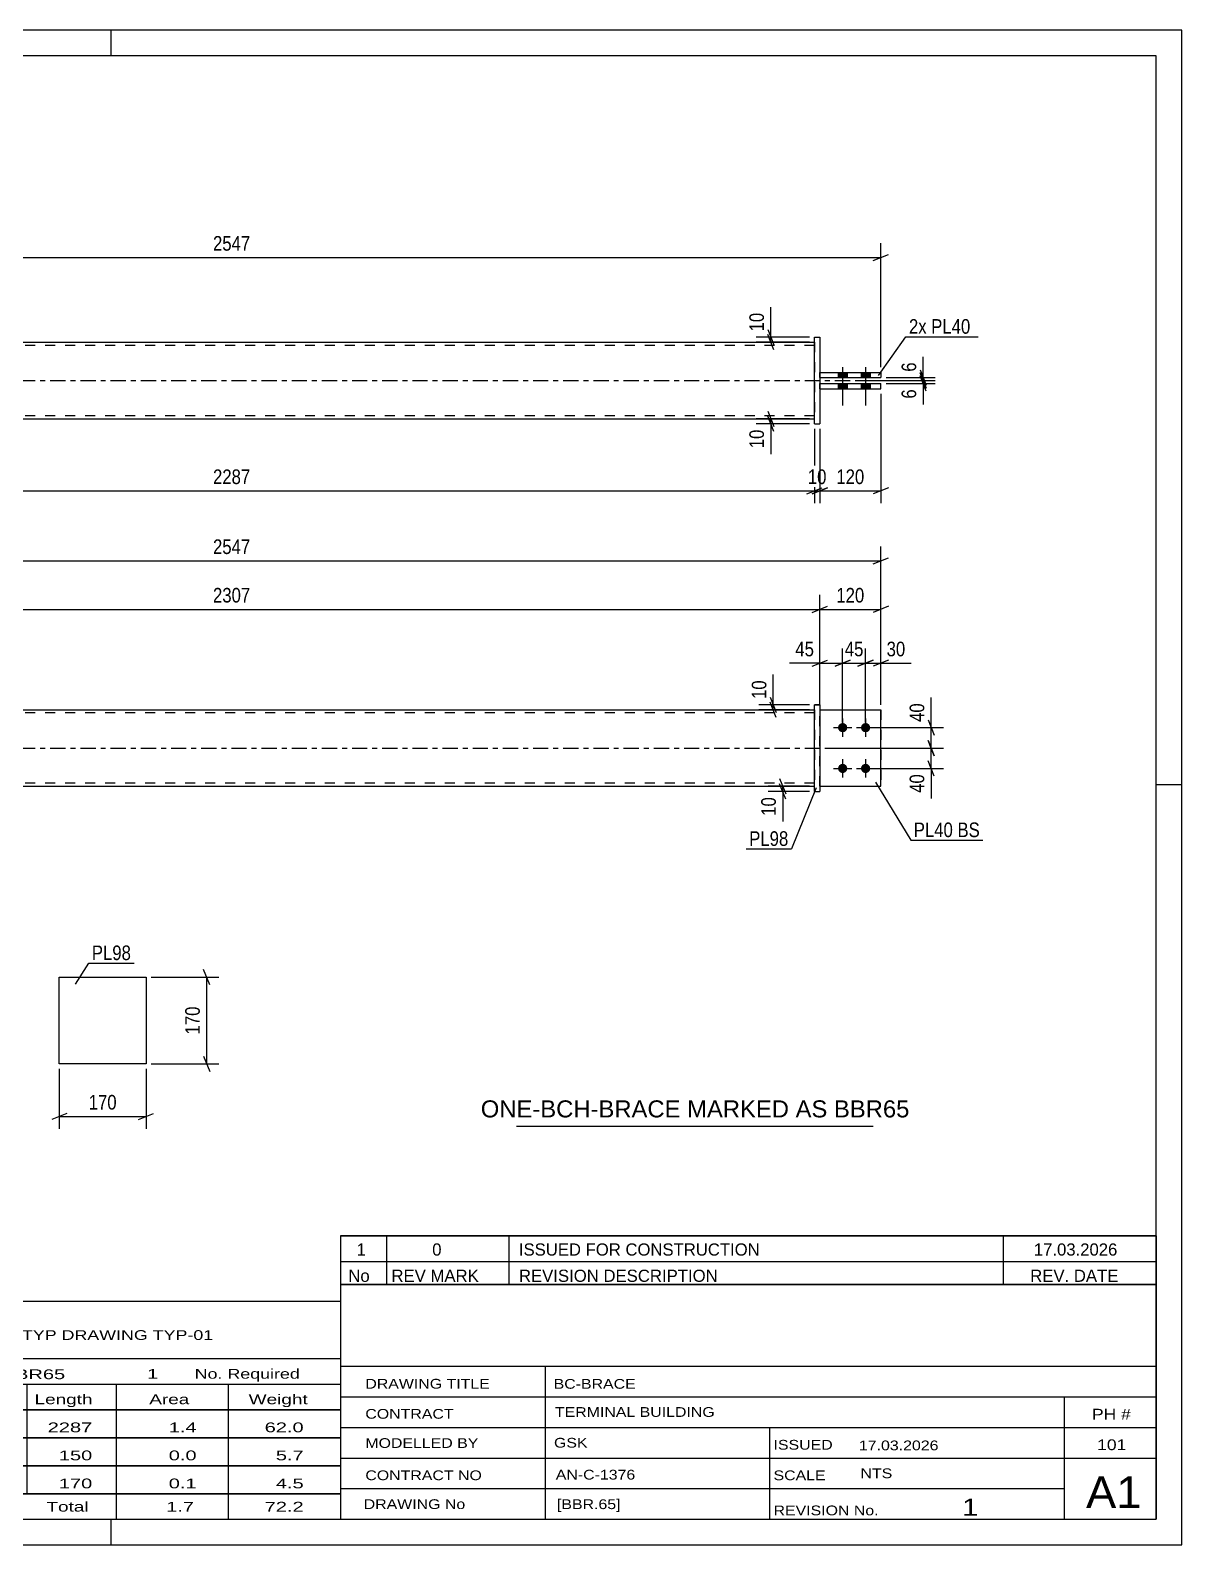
# Model space of a CAD drawing. Header units: millimetres. Extents: x 0 to 420, y 0 to 297.
# Drawn here: x 194.2 to 420, y 0 to 297 of the extents above; entities that cross this region are included whole.
import ezdxf

# ---------------------------------------------------------------- set-up
doc = ezdxf.new("R2010")
doc.units = ezdxf.units.MM
doc.linetypes.add('DXK_LINE_DOT2', pattern=[3.9198, 1.9599, -1.9599])
doc.linetypes.add('DXK_LINE_DOT3', pattern=[5.9187, 2.979, -0.9799, 0.9799, -0.9799])
doc.styles.add('Arial', font='ARIAL.TTF', dxfattribs={"height": 0.2})
doc.styles.add('Arial Narrow', font='ARIALN.TTF', dxfattribs={"height": 0.2})

# ---------------------------------------------------------------- blocks, each defined once
blk = doc.blocks.new('Unknown-580605817-1163')
at = {"color": 5, "linetype": 'Continuous'}
for p, q in [((420, 297), (0, 297)), ((210, 292), (210, 297)), ((420, 0), (420, 297)), ((415, 292), (5, 292)), ((415, 5), (415, 292)), ((420, 149), (415, 149)), ((5, 5), (415, 5)), ((210, 0), (210, 5)), ((0, 0), (420, 0))]:
    blk.add_line(p, q, dxfattribs=at)
blk = doc.blocks.new('Part-580605817-1823 - 1791')
at = {"color": 2, "linetype": 'Continuous'}
for p, q in [((349, 163.74), (361, 163.74)), ((361, 163.74), (361, 163.74)), ((361, 148.74), (361, 163.74)), ((349, 148.74), (361, 148.74))]:
    blk.add_line(p, q, dxfattribs=at)
at = {"color": 7, "linetype": 'DXK_LINE_DOT2'}
for p, q in [((349, 163.74), (361, 163.74)), ((349, 148.74), (349, 163.74)), ((361, 163.74), (361, 163.74)), ((349, 148.74), (349, 148.74)), ((349, 148.74), (361, 148.74))]:
    blk.add_line(p, q, dxfattribs=at)
blk = doc.blocks.new('Part-580605817-1803 - 1791')
at = {"color": 2, "linetype": 'Continuous'}
for p, q in [((349, 164.74), (348, 164.74)), ((348, 147.74), (348, 164.74)), ((349, 164.74), (349, 147.74)), ((348, 147.74), (348, 147.74)), ((348, 147.74), (349, 147.74))]:
    blk.add_line(p, q, dxfattribs=at)
at = {"color": 7, "linetype": 'DXK_LINE_DOT2'}
for p, q in [((348, 164.74), (348, 164.74)), ((348, 164.74), (349, 164.74)), ((349, 164.74), (349, 164.74)), ((348, 147.74), (349, 147.74))]:
    blk.add_line(p, q, dxfattribs=at)
blk = doc.blocks.new('Part-580605817-1828 - 1791')
at = {"color": 2, "linetype": 'Continuous'}
for p, q in [((119.31, 163.74), (348, 163.74)), ((119.31, 148.74), (348, 148.74))]:
    blk.add_line(p, q, dxfattribs=at)
at = {"color": 7, "linetype": 'DXK_LINE_DOT2'}
for p, q in [((119.31, 148.74), (119.31, 163.74)), ((348, 163.74), (348, 148.74)), ((348, 163.14), (119.31, 163.14)), ((348, 149.34), (119.31, 149.34))]:
    blk.add_line(p, q, dxfattribs=at)
at = {"color": 7, "linetype": 'DXK_LINE_DOT3'}
blk.add_line((109.31, 156.24), (358, 156.24), dxfattribs=at)
blk = doc.blocks.new('Bolt-580605817-1834 - 1791')
at = {"linetype": 'Continuous'}
for points in [[(353.5, 161.14), (353.69, 161.12), (353.87, 161.06), (354.03, 160.96), (354.17, 160.84), (354.28, 160.69), (354.36, 160.51), (354.39, 160.33), (354.39, 160.14), (354.36, 159.96), (354.28, 159.79), (354.17, 159.63), (354.03, 159.51), (353.87, 159.41), (353.69, 159.36), (353.5, 159.34), (353.31, 159.36), (353.13, 159.41), (352.97, 159.51), (352.83, 159.63), (352.72, 159.79), (352.64, 159.96), (352.6, 160.14), (352.6, 160.33), (352.64, 160.51), (352.72, 160.69), (352.83, 160.84), (352.97, 160.96), (353.13, 161.06), (353.31, 161.12)], [(358, 161.14), (358.19, 161.12), (358.37, 161.06), (358.53, 160.96), (358.67, 160.84), (358.78, 160.69), (358.86, 160.51), (358.89, 160.33), (358.89, 160.14), (358.86, 159.96), (358.78, 159.79), (358.67, 159.63), (358.53, 159.51), (358.37, 159.41), (358.19, 159.36), (358, 159.34), (357.81, 159.36), (357.63, 159.41), (357.47, 159.51), (357.33, 159.63), (357.22, 159.79), (357.14, 159.96), (357.1, 160.14), (357.1, 160.33), (357.14, 160.51), (357.22, 160.69), (357.33, 160.84), (357.47, 160.96), (357.63, 161.06), (357.81, 161.12)], [(353.5, 153.14), (353.69, 153.12), (353.87, 153.06), (354.03, 152.96), (354.17, 152.84), (354.28, 152.69), (354.36, 152.51), (354.39, 152.33), (354.39, 152.14), (354.36, 151.96), (354.28, 151.79), (354.17, 151.63), (354.03, 151.51), (353.87, 151.41), (353.69, 151.36), (353.5, 151.34), (353.31, 151.36), (353.13, 151.41), (352.97, 151.51), (352.83, 151.63), (352.72, 151.79), (352.64, 151.96), (352.6, 152.14), (352.6, 152.33), (352.64, 152.51), (352.72, 152.69), (352.83, 152.84), (352.97, 152.96), (353.13, 153.06), (353.31, 153.12)], [(358, 153.14), (358.19, 153.12), (358.37, 153.06), (358.53, 152.96), (358.67, 152.84), (358.78, 152.69), (358.86, 152.51), (358.89, 152.33), (358.89, 152.14), (358.86, 151.96), (358.78, 151.79), (358.67, 151.63), (358.53, 151.51), (358.37, 151.41), (358.19, 151.36), (358, 151.34), (357.81, 151.36), (357.63, 151.41), (357.47, 151.51), (357.33, 151.63), (357.22, 151.79), (357.14, 151.96), (357.1, 152.14), (357.1, 152.33), (357.14, 152.51), (357.22, 152.69), (357.33, 152.84), (357.47, 152.96), (357.63, 153.06), (357.81, 153.12)]]:
    blk.add_hatch(color=1, dxfattribs=at).paths.add_polyline_path(points)
at = {"color": 1, "linetype": 'Continuous'}
for p, q in [((353.5, 162.04), (353.5, 158.44)), ((358, 162.04), (358, 158.44)), ((351.7, 160.24), (355.3, 160.24)), ((356.2, 160.24), (359.8, 160.24)), ((351.7, 152.24), (355.3, 152.24)), ((353.5, 154.04), (353.5, 150.44)), ((356.2, 152.24), (359.8, 152.24)), ((358, 154.04), (358, 150.44))]:
    blk.add_line(p, q, dxfattribs=at)
blk = doc.blocks.new('Part-580605817-1839 - 1791')
at = {"color": 7, "linetype": 'DXK_LINE_DOT2'}
for p, q in [((349, 163.74), (361, 163.74)), ((349, 148.74), (349, 163.74)), ((349, 163.74), (361, 163.74)), ((361, 163.74), (361, 163.74)), ((361, 163.74), (361, 148.74)), ((349, 148.74), (349, 148.74)), ((349, 148.74), (361, 148.74)), ((349, 148.74), (361, 148.74))]:
    blk.add_line(p, q, dxfattribs=at)
blk = doc.blocks.new('Part-580605817-2138 - 2128')
at = {"color": 2, "linetype": 'Continuous'}
for p, q in [((119.31, 235.81), (348, 235.81)), ((119.31, 220.81), (348, 220.81))]:
    blk.add_line(p, q, dxfattribs=at)
at = {"color": 7, "linetype": 'DXK_LINE_DOT2'}
for p, q in [((119.31, 235.81), (119.31, 220.81)), ((348, 235.21), (119.31, 235.21)), ((348, 235.81), (348, 220.81)), ((348, 221.41), (119.31, 221.41))]:
    blk.add_line(p, q, dxfattribs=at)
at = {"color": 7, "linetype": 'DXK_LINE_DOT3'}
blk.add_line((109.31, 228.31), (358, 228.31), dxfattribs=at)
blk = doc.blocks.new('Part-580605817-2139 - 2128')
at = {"color": 2, "linetype": 'Continuous'}
for p, q in [((348, 236.81), (348, 236.81)), ((348, 219.81), (348, 236.81)), ((348, 236.81), (349, 236.81)), ((349, 236.81), (349, 236.81)), ((349, 236.81), (349, 219.81)), ((348, 219.81), (349, 219.81)), ((348, 219.81), (348, 219.81)), ((349, 219.81), (349, 219.81))]:
    blk.add_line(p, q, dxfattribs=at)
at = {"color": 7, "linetype": 'DXK_LINE_DOT2'}
for p, q in [((348, 236.81), (348, 236.81)), ((348, 236.81), (349, 236.81)), ((348, 219.81), (349, 219.81))]:
    blk.add_line(p, q, dxfattribs=at)
blk = doc.blocks.new('Bolt-580605817-2133 - 2128')
at = {"linetype": 'Continuous'}
for points in [[(354.4, 229.91), (352.6, 229.91), (352.6, 228.91), (354.4, 228.91)], [(354.4, 229.91), (352.6, 229.91), (352.6, 228.91), (354.4, 228.91)], [(358.9, 229.91), (357.1, 229.91), (357.1, 228.91), (358.9, 228.91)], [(358.9, 229.91), (357.1, 229.91), (357.1, 228.91), (358.9, 228.91)], [(354.4, 227.71), (352.6, 227.71), (352.6, 226.71), (354.4, 226.71)], [(354.4, 227.71), (352.6, 227.71), (352.6, 226.71), (354.4, 226.71)], [(358.9, 227.71), (357.1, 227.71), (357.1, 226.71), (358.9, 226.71)], [(358.9, 227.71), (357.1, 227.71), (357.1, 226.71), (358.9, 226.71)]]:
    blk.add_hatch(color=1, dxfattribs=at).paths.add_polyline_path(points)
at = {"color": 1, "linetype": 'Continuous'}
for p, q in [((352.6, 229.91), (352.6, 228.91)), ((352.6, 229.91), (352.6, 228.91)), ((353.5, 230.91), (353.5, 223.41)), ((353.5, 230.91), (353.5, 223.41)), ((354.4, 229.91), (354.4, 228.91)), ((354.4, 229.91), (354.4, 228.91)), ((357.1, 229.91), (357.1, 228.91)), ((357.1, 229.91), (357.1, 228.91)), ((358, 230.91), (358, 223.41)), ((358, 230.91), (358, 223.41)), ((358.9, 229.91), (358.9, 228.91)), ((358.9, 229.91), (358.9, 228.91)), ((352.6, 227.71), (352.6, 226.71)), ((352.6, 227.71), (352.6, 226.71)), ((354.4, 227.71), (354.4, 226.71)), ((354.4, 227.71), (354.4, 226.71)), ((357.1, 227.71), (357.1, 226.71)), ((357.1, 227.71), (357.1, 226.71)), ((358.9, 227.71), (358.9, 226.71)), ((358.9, 227.71), (358.9, 226.71))]:
    blk.add_line(p, q, dxfattribs=at)
blk = doc.blocks.new('Part-580605817-2155 - 2128')
at = {"color": 2, "linetype": 'Continuous'}
for p, q in [((349, 229.91), (361, 229.91)), ((349, 228.91), (361, 228.91)), ((361, 229.91), (361, 228.91))]:
    blk.add_line(p, q, dxfattribs=at)
at = {"color": 7, "linetype": 'DXK_LINE_DOT2'}
for p, q in [((349, 228.91), (349, 229.91)), ((349, 229.91), (361, 229.91)), ((349, 228.91), (361, 228.91)), ((361, 229.91), (361, 229.91))]:
    blk.add_line(p, q, dxfattribs=at)
blk = doc.blocks.new('Part-580605817-2160 - 2128')
at = {"color": 2, "linetype": 'Continuous'}
for p, q in [((349, 227.71), (361, 227.71)), ((349, 226.71), (361, 226.71)), ((361, 226.71), (361, 227.71))]:
    blk.add_line(p, q, dxfattribs=at)
at = {"color": 7, "linetype": 'DXK_LINE_DOT2'}
for p, q in [((349, 226.71), (349, 227.71)), ((349, 227.71), (361, 227.71)), ((349, 226.71), (361, 226.71))]:
    blk.add_line(p, q, dxfattribs=at)
blk = doc.blocks.new('Part-580605817-1390 - 1374')
at = {"color": 2, "linetype": 'Continuous'}
for p, q in [((199.86, 94.31), (199.86, 111.31)), ((199.86, 111.31), (216.86, 111.31)), ((216.86, 111.31), (216.86, 94.31)), ((216.86, 94.31), (199.86, 94.31))]:
    blk.add_line(p, q, dxfattribs=at)
blk = doc.blocks.new('StraightDimension-580605817-1926 - 1791')
at = {"color": 7, "linetype": 'Continuous'}
for p, q in [((370.25, 157.74), (371.45, 154.74)), ((350, 156.24), (373.25, 156.24)), ((370.85, 152.24), (370.85, 156.24)), ((359, 152.24), (373.25, 152.24)), ((371.45, 150.74), (370.25, 153.74))]:
    blk.add_line(p, q, dxfattribs=at)
at = {"color": 0}
blk.add_wipeout([(370.1, 151.71), (365.9, 151.71), (365.9, 146.85), (370.1, 146.85)], dxfattribs=at)
at = {"color": 7, "linetype": 'Continuous'}
blk.add_line((370.85, 152.24), (370.85, 146.33), dxfattribs=at)
blk.add_line((370.85, 152.24), (370.85, 146.33), dxfattribs=at)
at = {"color": 3, "style": 'Arial Narrow'}
blk.add_text('40', height=2.863, rotation=90.0002, dxfattribs=at).set_placement((369.5, 147.45))
blk = doc.blocks.new('StraightDimension-580605817-1951 - 1791')
at = {"color": 7, "linetype": 'Continuous'}
for p, q in [((118.31, 157.24), (118.31, 186.28)), ((349, 164.74), (349, 186.28)), ((119.81, 184.03), (116.81, 182.83)), ((118.31, 183.43), (349, 183.43)), ((347.5, 182.83), (350.5, 184.03))]:
    blk.add_line(p, q, dxfattribs=at)
at = {"color": 0}
blk.add_wipeout([(237.91, 184.18), (237.91, 188.38), (229.4, 188.38), (229.4, 184.18)], dxfattribs=at)
at = {"color": 3, "style": 'Arial Narrow'}
blk.add_text('2307', height=2.863, dxfattribs=at).set_placement((230, 184.78))
blk = doc.blocks.new('StraightDimension-580605817-1867 - 1791')
at = {"color": 7, "linetype": 'Continuous'}
for p, q in [((353.5, 161.24), (353.5, 175.73)), ((358, 161.24), (358, 175.73)), ((352, 172.28), (355, 173.48)), ((353.5, 172.88), (358, 172.88)), ((359.5, 173.48), (356.5, 172.28))]:
    blk.add_line(p, q, dxfattribs=at)
at = {"color": 0}
blk.add_wipeout([(358.18, 173.63), (358.18, 177.83), (353.32, 177.83), (353.32, 173.63)], dxfattribs=at)
at = {"color": 3, "style": 'Arial Narrow'}
blk.add_text('45', height=2.863, dxfattribs=at).set_placement((353.92, 174.23))
blk = doc.blocks.new('StraightDimension-580605817-1897 - 1791')
at = {"color": 7, "linetype": 'Continuous'}
for p, q in [((107.81, 193.54), (104.81, 192.34)), ((106.31, 164.74), (106.31, 195.79)), ((359.5, 192.34), (362.5, 193.54)), ((361, 164.74), (361, 195.79)), ((106.31, 192.94), (361, 192.94))]:
    blk.add_line(p, q, dxfattribs=at)
at = {"color": 0}
blk.add_wipeout([(237.91, 193.69), (237.91, 197.89), (229.4, 197.89), (229.4, 193.69)], dxfattribs=at)
at = {"color": 3, "style": 'Arial Narrow'}
blk.add_text('2547', height=2.863, dxfattribs=at).set_placement((230, 194.29))
blk = doc.blocks.new('StraightDimension-580605817-1851 - 1791')
at = {"color": 7, "linetype": 'Continuous'}
for p, q in [((349, 164.74), (349, 175.73)), ((353.5, 161.24), (353.5, 175.73)), ((347.5, 172.28), (350.5, 173.48)), ((349, 172.88), (353.5, 172.88)), ((355, 173.48), (352, 172.28))]:
    blk.add_line(p, q, dxfattribs=at)
at = {"color": 0}
blk.add_wipeout([(348.47, 173.63), (348.47, 177.83), (343.62, 177.83), (343.62, 173.63)], dxfattribs=at)
at = {"color": 7, "linetype": 'Continuous'}
blk.add_line((349, 172.88), (343.09, 172.88), dxfattribs=at)
blk.add_line((349, 172.88), (343.09, 172.88), dxfattribs=at)
at = {"color": 3, "style": 'Arial Narrow'}
blk.add_text('45', height=2.863, dxfattribs=at).set_placement((344.22, 174.23))
blk = doc.blocks.new('StraightDimension-580605817-1880 - 1791')
at = {"color": 7, "linetype": 'Continuous'}
for p, q in [((358, 161.24), (358, 175.73)), ((361, 164.74), (361, 175.73)), ((356.5, 172.28), (359.5, 173.48)), ((358, 172.88), (361, 172.88)), ((362.5, 173.48), (359.5, 172.28))]:
    blk.add_line(p, q, dxfattribs=at)
at = {"color": 0}
blk.add_wipeout([(366.38, 173.63), (366.38, 177.83), (361.52, 177.83), (361.52, 173.63)], dxfattribs=at)
at = {"color": 7, "linetype": 'Continuous'}
blk.add_line((361, 172.88), (366.91, 172.88), dxfattribs=at)
blk.add_line((361, 172.88), (366.91, 172.88), dxfattribs=at)
at = {"color": 3, "style": 'Arial Narrow'}
blk.add_text('30', height=2.863, dxfattribs=at).set_placement((362.12, 174.23))
blk = doc.blocks.new('StraightDimension-580605817-1917 - 1791')
at = {"color": 7, "linetype": 'Continuous'}
for p, q in [((370.25, 161.74), (371.45, 158.74)), ((359, 160.24), (373.25, 160.24)), ((371.45, 154.74), (370.25, 157.74)), ((370.85, 156.24), (370.85, 160.24)), ((350, 156.24), (373.25, 156.24))]:
    blk.add_line(p, q, dxfattribs=at)
at = {"color": 0}
blk.add_wipeout([(370.1, 165.62), (365.9, 165.62), (365.9, 160.76), (370.1, 160.76)], dxfattribs=at)
at = {"color": 7, "linetype": 'Continuous'}
blk.add_line((370.85, 160.24), (370.85, 166.14), dxfattribs=at)
blk.add_line((370.85, 160.24), (370.85, 166.14), dxfattribs=at)
at = {"color": 3, "style": 'Arial Narrow'}
blk.add_text('40', height=2.863, rotation=90.0002, dxfattribs=at).set_placement((369.5, 161.36))
blk = doc.blocks.new('StraightDimension-580605817-1966 - 1791')
at = {"color": 7, "linetype": 'Continuous'}
for p, q in [((349, 164.74), (349, 186.28)), ((361, 164.74), (361, 186.28)), ((347.5, 182.83), (350.5, 184.03)), ((349, 183.43), (361, 183.43)), ((362.5, 184.03), (359.5, 182.83))]:
    blk.add_line(p, q, dxfattribs=at)
at = {"color": 0}
blk.add_wipeout([(358.34, 184.18), (358.34, 188.38), (351.66, 188.38), (351.66, 184.18)], dxfattribs=at)
at = {"color": 3, "style": 'Arial Narrow'}
blk.add_text('120', height=2.863, dxfattribs=at).set_placement((352.26, 184.78))
blk = doc.blocks.new('StraightDimension-580605817-2080 - 1791')
at = {"color": 7, "linetype": 'Continuous'}
for p, q in [((347, 148.74), (338.89, 148.74)), ((341.14, 150.24), (342.34, 147.24)), ((342.34, 146.24), (341.14, 149.24)), ((341.74, 147.74), (341.74, 148.74)), ((347, 147.74), (338.89, 147.74))]:
    blk.add_line(p, q, dxfattribs=at)
at = {"color": 0}
blk.add_wipeout([(340.99, 147.21), (336.79, 147.21), (336.79, 142.35), (340.99, 142.35)], dxfattribs=at)
at = {"color": 7, "linetype": 'Continuous'}
blk.add_line((341.74, 147.74), (341.74, 141.83), dxfattribs=at)
blk.add_line((341.74, 147.74), (341.74, 141.83), dxfattribs=at)
at = {"color": 3, "style": 'Arial Narrow'}
blk.add_text('10', height=2.863, rotation=90.0002, dxfattribs=at).set_placement((340.39, 142.95))
blk = doc.blocks.new('StraightDimension-580605817-2089 - 1791')
at = {"color": 7, "linetype": 'Continuous'}
for p, q in [((347, 164.74), (337.03, 164.74)), ((347, 163.74), (337.03, 163.74)), ((339.28, 166.24), (340.48, 163.24)), ((340.48, 162.24), (339.28, 165.24)), ((339.88, 163.74), (339.88, 164.74))]:
    blk.add_line(p, q, dxfattribs=at)
at = {"color": 0}
blk.add_wipeout([(339.13, 170.12), (334.93, 170.12), (334.93, 165.26), (339.13, 165.26)], dxfattribs=at)
at = {"color": 7, "linetype": 'Continuous'}
blk.add_line((339.88, 164.74), (339.88, 170.64), dxfattribs=at)
blk.add_line((339.88, 164.74), (339.88, 170.64), dxfattribs=at)
at = {"color": 3, "style": 'Arial Narrow'}
blk.add_text('10', height=2.863, rotation=90.0002, dxfattribs=at).set_placement((338.53, 165.86))
blk = doc.blocks.new('StraightDimension-580605817-2196 - 2128')
at = {"color": 7, "linetype": 'Continuous'}
for p, q in [((119.31, 218.81), (119.31, 204.26)), ((348, 218.81), (348, 204.26)), ((120.81, 207.26), (117.81, 206.06)), ((119.31, 206.66), (348, 206.66)), ((346.5, 206.06), (349.5, 207.26))]:
    blk.add_line(p, q, dxfattribs=at)
at = {"color": 0}
blk.add_wipeout([(237.91, 207.41), (237.91, 211.61), (229.4, 211.61), (229.4, 207.41)], dxfattribs=at)
at = {"color": 3, "style": 'Arial Narrow'}
blk.add_text('2287', height=2.863, dxfattribs=at).set_placement((230, 208.01))
blk = doc.blocks.new('StraightDimension-580605817-2264 - 2128')
at = {"color": 7, "linetype": 'Continuous'}
for p, q in [((368.67, 229.81), (369.87, 226.81)), ((369.87, 226.21), (368.67, 229.21)), ((356.75, 228.31), (371.67, 228.31)), ((362, 227.71), (371.67, 227.71)), ((369.27, 227.71), (369.27, 228.31))]:
    blk.add_line(p, q, dxfattribs=at)
at = {"color": 0}
blk.add_wipeout([(368.52, 227.19), (364.32, 227.19), (364.32, 224.16), (368.52, 224.16)], dxfattribs=at)
at = {"color": 7, "linetype": 'Continuous'}
blk.add_line((369.27, 227.71), (369.27, 223.63), dxfattribs=at)
blk.add_line((369.27, 227.71), (369.27, 223.63), dxfattribs=at)
at = {"color": 3, "style": 'Arial Narrow'}
blk.add_text('6', height=2.86, rotation=90.0002, dxfattribs=at).set_placement((367.92, 224.76))
blk = doc.blocks.new('StraightDimension-580605817-2185 - 2128')
at = {"color": 7, "linetype": 'Continuous'}
for p, q in [((107.81, 253.03), (104.81, 251.83)), ((106.31, 230.91), (106.31, 255.28)), ((359.5, 251.83), (362.5, 253.03)), ((361, 230.91), (361, 255.28)), ((106.31, 252.43), (361, 252.43))]:
    blk.add_line(p, q, dxfattribs=at)
at = {"color": 0}
blk.add_wipeout([(237.91, 253.18), (237.91, 257.38), (229.4, 257.38), (229.4, 253.18)], dxfattribs=at)
at = {"color": 3, "style": 'Arial Narrow'}
blk.add_text('2547', height=2.863, dxfattribs=at).set_placement((230, 253.78))
blk = doc.blocks.new('StraightDimension-580605817-2223 - 2128')
at = {"color": 7, "linetype": 'Continuous'}
for p, q in [((348, 218.81), (348, 204.26)), ((349, 218.81), (349, 204.26)), ((346.5, 206.06), (349.5, 207.26)), ((350.5, 207.26), (347.5, 206.06)), ((348, 206.66), (349, 206.66))]:
    blk.add_line(p, q, dxfattribs=at)
at = {"color": 0}
blk.add_wipeout([(350.93, 207.41), (350.93, 211.61), (346.07, 211.61), (346.07, 207.41)], dxfattribs=at)
at = {"color": 3, "style": 'Arial Narrow'}
blk.add_text('10', height=2.863, dxfattribs=at).set_placement((346.67, 208.01))
blk = doc.blocks.new('StraightDimension-580605817-2232 - 2128')
at = {"color": 7, "linetype": 'Continuous'}
for p, q in [((361, 225.71), (361, 204.26)), ((349, 218.81), (349, 204.26)), ((347.5, 206.06), (350.5, 207.26)), ((349, 206.66), (361, 206.66)), ((362.5, 207.26), (359.5, 206.06))]:
    blk.add_line(p, q, dxfattribs=at)
at = {"color": 0}
blk.add_wipeout([(358.34, 207.41), (358.34, 211.61), (351.66, 211.61), (351.66, 207.41)], dxfattribs=at)
at = {"color": 3, "style": 'Arial Narrow'}
blk.add_text('120', height=2.863, dxfattribs=at).set_placement((352.26, 208.01))
blk = doc.blocks.new('StraightDimension-580605817-2243 - 2128')
at = {"color": 7, "linetype": 'Continuous'}
for p, q in [((347, 220.81), (336.56, 220.81)), ((347, 219.81), (336.56, 219.81)), ((338.81, 222.31), (340.01, 219.31)), ((340.01, 218.31), (338.81, 221.31)), ((339.41, 219.81), (339.41, 220.81))]:
    blk.add_line(p, q, dxfattribs=at)
at = {"color": 0}
blk.add_wipeout([(338.66, 219.29), (334.46, 219.29), (334.46, 214.43), (338.66, 214.43)], dxfattribs=at)
at = {"color": 7, "linetype": 'Continuous'}
blk.add_line((339.41, 219.81), (339.41, 213.9), dxfattribs=at)
blk.add_line((339.41, 219.81), (339.41, 213.9), dxfattribs=at)
at = {"color": 3, "style": 'Arial Narrow'}
blk.add_text('10', height=2.863, rotation=90.0002, dxfattribs=at).set_placement((338.06, 215.03))
blk = doc.blocks.new('StraightDimension-580605817-2273 - 2128')
at = {"color": 7, "linetype": 'Continuous'}
for p, q in [((362, 228.91), (371.67, 228.91)), ((368.67, 230.41), (369.87, 227.41)), ((369.87, 226.81), (368.67, 229.81)), ((369.27, 228.31), (369.27, 228.91)), ((356.75, 228.31), (371.67, 228.31))]:
    blk.add_line(p, q, dxfattribs=at)
at = {"color": 0}
blk.add_wipeout([(368.52, 232.46), (364.32, 232.46), (364.32, 229.44), (368.52, 229.44)], dxfattribs=at)
at = {"color": 7, "linetype": 'Continuous'}
blk.add_line((369.27, 228.91), (369.27, 232.99), dxfattribs=at)
blk.add_line((369.27, 228.91), (369.27, 232.99), dxfattribs=at)
at = {"color": 3, "style": 'Arial Narrow'}
blk.add_text('6', height=2.86, rotation=90.0002, dxfattribs=at).set_placement((367.92, 230.04))
blk = doc.blocks.new('StraightDimension-580605817-2282 - 2128')
at = {"color": 7, "linetype": 'Continuous'}
for p, q in [((338.81, 238.31), (340.01, 235.31)), ((347, 236.81), (336.56, 236.81)), ((347, 235.81), (336.56, 235.81)), ((340.01, 234.31), (338.81, 237.31)), ((339.41, 235.81), (339.41, 236.81))]:
    blk.add_line(p, q, dxfattribs=at)
at = {"color": 0}
blk.add_wipeout([(338.66, 242.19), (334.46, 242.19), (334.46, 237.34), (338.66, 237.34)], dxfattribs=at)
at = {"color": 7, "linetype": 'Continuous'}
blk.add_line((339.41, 236.81), (339.41, 242.72), dxfattribs=at)
blk.add_line((339.41, 236.81), (339.41, 242.72), dxfattribs=at)
at = {"color": 3, "style": 'Arial Narrow'}
blk.add_text('10', height=2.863, rotation=90.0002, dxfattribs=at).set_placement((338.06, 237.94))
blk = doc.blocks.new('StraightDimension-580605817-1402 - 1374')
at = {"color": 7, "linetype": 'Continuous'}
for p, q in [((199.86, 93.31), (199.86, 81.59)), ((216.86, 93.31), (216.86, 81.59)), ((201.36, 84.59), (198.36, 83.39)), ((199.86, 83.99), (216.86, 83.99)), ((215.36, 83.39), (218.36, 84.59))]:
    blk.add_line(p, q, dxfattribs=at)
at = {"color": 0}
blk.add_wipeout([(211.71, 84.74), (211.71, 88.94), (205.02, 88.94), (205.02, 84.74)], dxfattribs=at)
at = {"color": 3, "style": 'Arial Narrow'}
blk.add_text('170', height=2.863, dxfattribs=at).set_placement((205.62, 85.34))
blk = doc.blocks.new('StraightDimension-580605817-1392 - 1374')
at = {"color": 7, "linetype": 'Continuous'}
for p, q in [((217.86, 111.31), (231.16, 111.31)), ((229.36, 109.81), (228.16, 112.81)), ((228.76, 94.31), (228.76, 111.31)), ((228.16, 95.81), (229.36, 92.81)), ((217.86, 94.31), (231.16, 94.31))]:
    blk.add_line(p, q, dxfattribs=at)
at = {"color": 0}
blk.add_wipeout([(228.01, 106.15), (223.81, 106.15), (223.81, 99.47), (228.01, 99.47)], dxfattribs=at)
at = {"color": 3, "style": 'Arial Narrow'}
blk.add_text('170', height=2.863, rotation=90.0002, dxfattribs=at).set_placement((227.41, 100.07))
blk = doc.blocks.new('Unknown-580605817-3713')
at = {"color": 7, "linetype": 'Continuous'}
for p, q in [((255, 51.05), (255, 5)), ((255, 51.05), (415, 51.05)), ((415, 51), (415, 5)), ((255, 35), (415, 35)), ((295.14, 35), (295.14, 5)), ((255, 29), (415, 29)), ((397, 5.05), (397, 29.05)), ((255, 23), (415, 23)), ((339.14, 23), (339.14, 5)), ((255, 17), (415, 17)), ((255, 11), (397, 11)), ((255, 5), (415, 5))]:
    blk.add_line(p, q, dxfattribs=at)
at = {"color": 7, "style": 'Arial Narrow'}
for s, height, width, p in [('DRAWING TITLE', 1.9089, 1.425378, (259.88, 30.61)), ('BC-BRACE', 1.909, 1.425378, (296.81, 30.59)), ('TERMINAL BUILDING', 1.9089, 1.425378, (297.06, 25.07)), ('CONTRACT', 1.909, 1.425378, (259.88, 24.71)), ('MODELLED BY', 1.9089, 1.425378, (259.88, 18.98)), ('GSK', 1.909, 1.425378, (296.88, 19.04)), ('ISSUED', 1.909, 1.425378, (339.94, 18.64)), ('17.03.2026', 1.909, 1.425378, (356.69, 18.52)), ('CONTRACT NO', 1.9089, 1.425378, (259.88, 12.66)), ('AN-C-1376', 1.909, 1.425378, (297.23, 12.78)), ('SCALE', 1.909, 1.425378, (339.94, 12.65)), ('A1', 6.204, 1.25, (401.24, 7.2)), ('DRAWING No', 1.909, 1.425378, (259.56, 7)), ('[BBR.65]', 1.909, 1.425378, (297.46, 6.99)), ('1', 3.34, 1.5, (376.91, 5.68)), ('REVISION No.', 1.9089, 1.425378, (339.94, 5.77))]:
    blk.add_text(s, height=height, dxfattribs=dict(at, width=width)).set_placement(p)
at = {"color": 7, "linetype": 'Continuous', "style": 'Arial Narrow'}
for s, height, width, p in [('PH #', 2.1, 1.42538, (402.4, 24.55)), ('101', 2.1, 1.42538, (403.41, 18.55)), ('NTS', 1.909, 1.425378, (357, 13.05))]:
    blk.add_text(s, height=height, dxfattribs=dict(at, width=width)).set_placement(p)
blk = doc.blocks.new('Unknown-580605817-3714')
at = {"color": 7, "linetype": 'Continuous'}
for p, q in [((255, 60.55), (415, 60.55)), ((415, 60.55), (255, 60.55)), ((255, 60.55), (255, 55.55)), ((264, 60.55), (264, 55.55)), ((288, 60.55), (288, 55.55)), ((385, 60.55), (385, 55.55)), ((415, 60.55), (415, 55.55)), ((255, 55.55), (415, 55.55)), ((255, 55.55), (255, 51.05)), ((255, 55.55), (415, 55.55)), ((264, 55.55), (264, 51.05)), ((288, 55.55), (288, 51.05)), ((385, 55.55), (385, 51.05)), ((415, 55.55), (415, 51.05)), ((415, 51.05), (255, 51.05))]:
    blk.add_line(p, q, dxfattribs=at)
at = {"color": 7, "linetype": 'Continuous', "style": 'Arial Narrow'}
for s, height, width, p in [('1', 2.39, 1.196471, (258.16, 56.7)), ('0', 2.39, 1.196471, (273, 56.7)), ('ISSUED FOR CONSTRUCTION', 2.3861, 1.196471, (290, 56.7)), ('17.03.2026', 2.386, 1.196471, (391, 56.7)), ('No', 2.386, 1.2, (256.54, 51.55)), ('REV MARK', 2.386, 1.2, (265, 51.55)), ('REVISION DESCRIPTION', 2.3861, 1.2, (290, 51.55)), ('REV. DATE', 2.386, 1.2, (390.28, 51.55))]:
    blk.add_text(s, height=height, dxfattribs=dict(at, width=width)).set_placement(p)
blk = doc.blocks.new('Unknown-580605817-3715')
at = {"color": 7, "linetype": 'Continuous'}
for p, q in [((95, 47.75), (255, 47.75)), ((95, 36.5), (95, 47.75)), ((255, 47.75), (255, 36.5)), ((95, 36.5), (255, 36.5)), ((95, 36.5), (95, 31.5)), ((255, 36.5), (255, 31.5)), ((95, 31.5), (255, 31.5)), ((95, 31.5), (95, 26.5)), ((119, 31.5), (119, 26.5)), ((154.5, 31.5), (154.5, 26.5)), ((180.5, 31.5), (180.5, 26.5)), ((193.5, 31.5), (193.5, 26.5)), ((211, 31.5), (211, 26.5)), ((233, 31.5), (233, 26.5)), ((255, 31.5), (255, 26.5)), ((95, 26.5), (255, 26.5)), ((95, 26.45), (95, 21.05)), ((95, 26.45), (255, 26.45)), ((119, 26.5), (119, 21)), ((154.5, 26.5), (154.5, 21)), ((180.5, 26.5), (180.5, 21)), ((193.5, 26.5), (193.5, 21)), ((211, 26.5), (211, 21)), ((233, 26.5), (233, 21)), ((255, 26.45), (255, 21.05)), ((95, 21.05), (255, 21.05)), ((95, 20.95), (95, 15.55)), ((95, 20.95), (255, 20.95)), ((119, 21), (119, 15.5)), ((154.5, 21), (154.5, 15.5)), ((180.5, 21), (180.5, 15.5)), ((193.5, 21), (193.5, 15.5)), ((211, 21), (211, 15.5)), ((233, 21), (233, 15.5)), ((255, 20.95), (255, 15.55)), ((95, 15.55), (255, 15.55)), ((95, 15.45), (95, 10.05)), ((95, 15.45), (255, 15.45)), ((119, 15.5), (119, 10)), ((154.5, 15.5), (154.5, 10)), ((180.5, 15.5), (180.5, 10)), ((193.5, 15.5), (193.5, 10)), ((211, 15.5), (211, 10)), ((233, 15.5), (233, 10)), ((255, 15.45), (255, 10.05)), ((95, 10.05), (255, 10.05)), ((95, 10), (255, 10)), ((95, 10), (95, 5)), ((211, 10), (211, 5)), ((233, 10), (233, 5)), ((255, 10), (255, 5)), ((95, 5), (255, 5))]:
    blk.add_line(p, q, dxfattribs=at)
at = {"color": 7, "style": 'Arial Narrow'}
for s, height, width, p in [('GENERAL NOTES & WELD DETAILS :', 2.8633, 1.4, (96.15, 40.06)), ('REFER TYP DRAWING TYP-01', 1.9089, 1.6, (179.7, 40.16)), ("MATERIAL LIST FOR ASSEMBLY MK'D", 1.9089, 1.6, (96.15, 32.56)), ('BBR65', 1.909, 1.794707, (188.57, 32.47)), ('1', 1.91, 1.794707, (217.08, 32.56)), ('No. Required', 1.9089, 1.6, (226.41, 32.56)), ('Mark', 1.909, 1.7, (96.34, 27.5)), ('Profile', 1.909, 1.7, (129.41, 27.5)), ('Material', 1.909, 1.7, (159.54, 27.56)), ('No.', 1.909, 1.7, (184.5, 27.56)), ('Length', 1.909, 1.7, (195, 27.56)), ('Area', 1.909, 1.7, (217.5, 27.56)), ('Weight', 1.909, 1.7, (237, 27.56))]:
    blk.add_text(s, height=height, dxfattribs=dict(at, width=width)).set_placement(p)
at = {"color": 7, "linetype": 'Continuous', "style": 'Arial Narrow'}
for s, height, width, p in [('BBR65', 1.909, 1.794707, (96.5, 22.06)), ('SHS150*6', 1.909, 1.794707, (121, 22.06)), ('E350', 1.909, 1.794707, (160.74, 22.06)), ('1', 1.91, 1.794707, (184.86, 22.06)), ('2287', 1.909, 1.794707, (197.58, 22.06)), ('1.4', 1.909, 1.794707, (221.32, 22.06)), ('62.0', 1.909, 1.794707, (240.14, 22.06)), ('PL40', 1.909, 1.794707, (96.5, 16.56)), ('PL10*120', 1.909, 1.794707, (121, 16.56)), ('E350', 1.909, 1.794707, (160.74, 16.56)), ('4', 1.91, 1.794707, (184.86, 16.56)), ('150', 1.909, 1.794707, (199.77, 16.56)), ('0.0', 1.909, 1.794707, (221.32, 16.56)), ('5.7', 1.909, 1.794707, (242.33, 16.56)), ('PL98', 1.909, 1.794707, (96.5, 11.06)), ('PL10*170', 1.909, 1.794707, (121, 11.06)), ('E350', 1.909, 1.794707, (160.74, 11.06)), ('2', 1.91, 1.794707, (184.86, 11.06)), ('170', 1.909, 1.794707, (199.77, 11.06)), ('0.1', 1.909, 1.794707, (221.32, 11.06)), ('4.5', 1.909, 1.794707, (242.33, 11.06)), ('Total', 1.909, 1.7, (197.33, 6.5)), ('1.7', 1.909, 1.794707, (220.83, 6.5)), ('72.2', 1.909, 1.794707, (240.14, 6.5))]:
    blk.add_text(s, height=height, dxfattribs=dict(at, width=width)).set_placement(p)
blk = doc.blocks.new('Unknown-580605817-3716')
at = {"color": 7, "linetype": 'Continuous'}
blk.add_line((289.5, 82.05), (359.5, 82.05), dxfattribs=at)
at = {"color": 7, "style": 'Arial'}
blk.add_text('ONE-BCH-BRACE MARKED AS BBR65', height=3.3428, dxfattribs=at).set_placement((282.52, 83.8))
blk = doc.blocks.new('Mark-580605817-1799 - 1791')
at = {"color": 0}
blk.add_wipeout([(342.84, 137.05), (342.84, 140.05), (335.17, 140.05), (335.17, 137.05)], dxfattribs=at)
blk.add_wipeout([(342.84, 137.05), (342.84, 140.05), (335.17, 140.05), (335.17, 137.05)], dxfattribs=at)
at = {"color": 30, "linetype": 'Continuous'}
for p in [(348.3, 148.42), (334.57, 136.45)]:
    blk.add_line(p, (343.44, 136.45), dxfattribs=at)
at = {"color": 3, "style": 'Arial Narrow'}
blk.add_text('PL98', height=2.863, dxfattribs=at).set_placement((335.17, 137.05))
blk = doc.blocks.new('MarkSet-580605817-2113 - 1791')
at = {"color": 0}
blk.add_wipeout([(375.12, 138.77), (375.12, 141.77), (367.45, 141.77), (367.45, 138.77)], dxfattribs=at)
blk.add_wipeout([(375.12, 138.77), (375.12, 141.77), (367.45, 141.77), (367.45, 138.77)], dxfattribs=at)
at = {"color": 30, "linetype": 'Continuous'}
blk.add_line((359.93, 149.53), (366.85, 138.17), dxfattribs=at)
at = {"color": 0}
blk.add_wipeout([(380.41, 138.77), (380.41, 141.77), (376.02, 141.77), (376.02, 138.77)], dxfattribs=at)
blk.add_wipeout([(380.41, 138.77), (380.41, 141.77), (376.02, 141.77), (376.02, 138.77)], dxfattribs=at)
at = {"color": 30, "linetype": 'Continuous'}
blk.add_line((366.85, 138.17), (381.01, 138.17), dxfattribs=at)
at = {"color": 3, "style": 'Arial Narrow'}
for s, p in [('PL40', (367.45, 138.77)), ('BS', (376.02, 138.77))]:
    blk.add_text(s, height=2.863, dxfattribs=at).set_placement(p)
blk = doc.blocks.new('MarkSet-580605817-2335 - 2128')
at = {"color": 0}
blk.add_wipeout([(369.97, 237.49), (369.97, 240.49), (366.5, 240.49), (366.5, 237.49)], dxfattribs=at)
blk.add_wipeout([(369.97, 237.49), (369.97, 240.49), (366.5, 240.49), (366.5, 237.49)], dxfattribs=at)
at = {"color": 30, "linetype": 'Continuous'}
blk.add_line((360.52, 229.31), (365.9, 236.89), dxfattribs=at)
at = {"color": 0}
blk.add_wipeout([(378.55, 237.49), (378.55, 240.49), (370.87, 240.49), (370.87, 237.49)], dxfattribs=at)
blk.add_wipeout([(378.55, 237.49), (378.55, 240.49), (370.87, 240.49), (370.87, 237.49)], dxfattribs=at)
at = {"color": 30, "linetype": 'Continuous'}
blk.add_line((365.9, 236.89), (380.05, 236.89), dxfattribs=at)
at = {"color": 3, "style": 'Arial Narrow'}
for s, p in [('2x', (366.5, 237.49)), ('PL40', (370.87, 237.49))]:
    blk.add_text(s, height=2.863, dxfattribs=at).set_placement(p)
blk = doc.blocks.new('Mark-580605817-1386 - 1374')
at = {"color": 0}
blk.add_wipeout([(213.91, 114.65), (213.91, 117.65), (206.24, 117.65), (206.24, 114.65)], dxfattribs=at)
blk.add_wipeout([(213.91, 114.65), (213.91, 117.65), (206.24, 117.65), (206.24, 114.65)], dxfattribs=at)
at = {"color": 30, "linetype": 'Continuous'}
for p, q in [((203, 109.96), (205.64, 114.05)), ((205.64, 114.05), (214.51, 114.05))]:
    blk.add_line(p, q, dxfattribs=at)
at = {"color": 3, "style": 'Arial Narrow'}
blk.add_text('PL98', height=2.863, dxfattribs=at).set_placement((206.24, 114.65))

msp = doc.modelspace()

# ---------------------------------------------------------------- block references
for name in ['Unknown-580605817-1163', 'Part-580605817-2138 - 2128', 'Part-580605817-2139 - 2128', 'Part-580605817-2155 - 2128', 'Bolt-580605817-2133 - 2128', 'Part-580605817-2160 - 2128', 'Part-580605817-1828 - 1791', 'Part-580605817-1803 - 1791', 'Part-580605817-1823 - 1791', 'Part-580605817-1839 - 1791', 'Bolt-580605817-1834 - 1791', 'Part-580605817-1390 - 1374', 'Unknown-580605817-3716', 'Unknown-580605817-3714', 'Unknown-580605817-3713', 'Unknown-580605817-3715']:
    msp.add_blockref(name, (0, 0))

# ---------------------------------------------------------------- next in the draw order: block references
for name in ['StraightDimension-580605817-2264 - 2128', 'StraightDimension-580605817-2196 - 2128', 'StraightDimension-580605817-1867 - 1791', 'StraightDimension-580605817-1926 - 1791', 'StraightDimension-580605817-2080 - 1791', 'Mark-580605817-1386 - 1374', 'StraightDimension-580605817-1402 - 1374']:
    msp.add_blockref(name, (0, 0))

# ---------------------------------------------------------------- next in the draw order: block references
for name in ['StraightDimension-580605817-2185 - 2128', 'StraightDimension-580605817-2223 - 2128', 'StraightDimension-580605817-1951 - 1791', 'MarkSet-580605817-2113 - 1791', 'Mark-580605817-1799 - 1791', 'StraightDimension-580605817-1392 - 1374']:
    msp.add_blockref(name, (0, 0))

# ---------------------------------------------------------------- next in the draw order: block references
for name in ['StraightDimension-580605817-2282 - 2128', 'StraightDimension-580605817-2232 - 2128', 'StraightDimension-580605817-1897 - 1791']:
    msp.add_blockref(name, (0, 0))

# ---------------------------------------------------------------- next in the draw order: block references
for name in ['StraightDimension-580605817-2273 - 2128', 'StraightDimension-580605817-2243 - 2128', 'StraightDimension-580605817-1851 - 1791', 'StraightDimension-580605817-1880 - 1791']:
    msp.add_blockref(name, (0, 0))

# ---------------------------------------------------------------- next in the draw order: block references
for name in ['MarkSet-580605817-2335 - 2128', 'StraightDimension-580605817-1917 - 1791']:
    msp.add_blockref(name, (0, 0))

# ---------------------------------------------------------------- next in the draw order: block references
msp.add_blockref('StraightDimension-580605817-1966 - 1791', (0, 0))

# ---------------------------------------------------------------- next in the draw order: block references
msp.add_blockref('StraightDimension-580605817-2089 - 1791', (0, 0))

doc.saveas('drawing.dxf')
